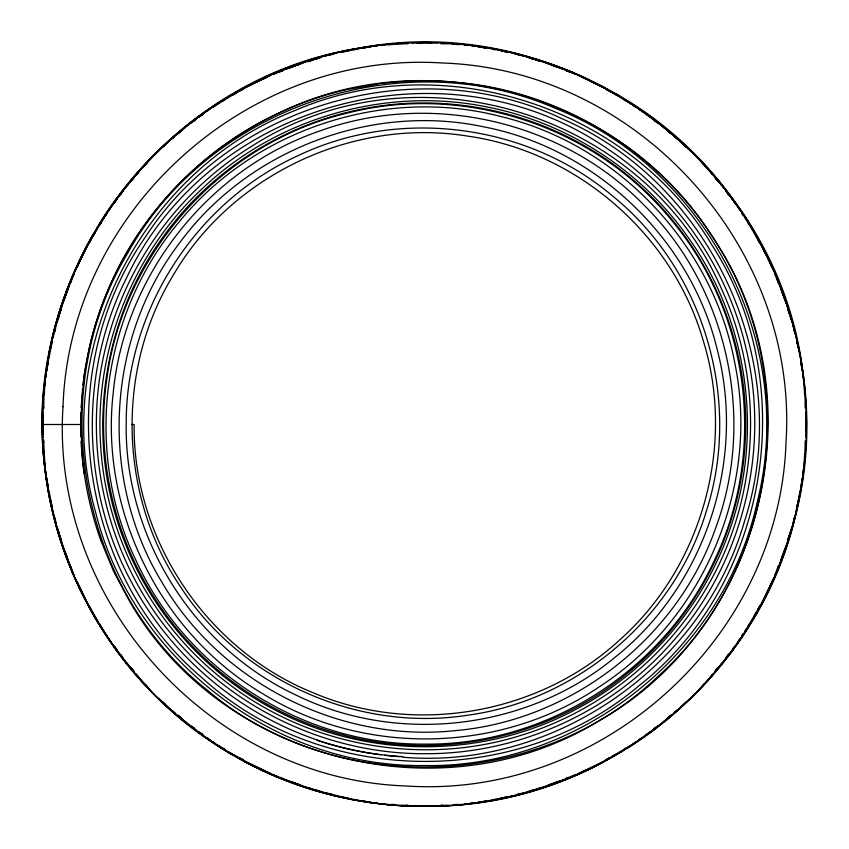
<?xml version="1.0" encoding="UTF-8"?>
<svg xmlns="http://www.w3.org/2000/svg" width="849" height="849" viewBox="0 0 849 849"><rect width="100%" height="100%" fill="white"/><g stroke="black" fill="none" stroke-linecap="round" stroke-linejoin="round"><path stroke-width="1.27" d="M45.326 471.269C17.574 275.097 162.148 79.021 358.161 48.255C564.564 8.023 775.275 160.047 802.411 368.445M80.888 436.556L80.888 412.444M42.683 437.829L42.683 411.171M615.525 93.634C760.651 174.448 837.878 356.4 795.205 516.924C757.669 677.725 605.539 802.209 440.281 806.03M603.862 761.829C482.699 827.722 326.207 819.869 212.25 742.164C91.193 663.08 23.719 511.321 46.589 368.424M42.885 414.492L42.885 434.476M43.044 408.252L43.745 397.024M42.885 422.006L42.885 426.994M43.225 408.263L43.745 399.539M43.416 408.273L43.745 402.044M43.564 408.284L43.617 405.79L43.554 409.303M82.576 460.604L80.655 424.489L82.544 389.022M805.34 443.21L805.393 440.716M805.51 440.727L805.255 445.704M805.68 440.727L805.255 448.198M805.871 440.737L805.255 450.713M806.115 430.751L806.115 418.26M806.094 443.252L806.433 424.5M42.885 437.649L42.885 411.341M42.97 408.709C44.594 363.998 54.495 319.638 71.592 278.313M806.03 440.291C803.823 501.674 786.047 562.335 755.366 615.525M806.115 437.659L806.072 405.769M42.683 411.181C44.838 348.96 62.497 287.387 93.634 233.475M43.936 394.541L45.4 379.62M44.116 394.552L44.572 388.322M44.297 394.573L44.572 390.837M81.069 407.637L84.38 374.038L89.378 347.644M804.428 456.911L804.619 454.427M804.428 459.405L804.788 454.427M804.428 461.93L804.979 454.448M805.977 443.242L802.411 480.566L795.099 517.328M43.479 396.398L44.955 380.84L49.794 349.958M45.708 377.147C63.42 214.192 197.891 73.439 359.859 48.308M44.976 384.597L45.432 380.883M45.888 377.168L46.196 374.685M46.653 370.971L48.032 362.332M45.156 384.629L45.464 382.146M46.844 370.992L47.151 368.519M801.944 480.481L802.252 477.998M802.708 474.283L803.016 471.811M803.632 466.854L803.939 464.371M802.443 478.04L801.063 486.679M802.74 475.567L804.12 464.403M82.905 385.202C87.076 349.82 96.616 315.064 111.304 282.6M48.457 359.88L52.076 341.51M47.576 366.057L48 363.595M49.284 356.219L49.709 353.757M799.387 495.243L799.811 492.781M801.095 485.405L801.52 482.943M800.639 489.141L794.823 517.274L790.154 534.127M52.627 339.069L58.931 314.915M50.346 350.075L52.267 341.542M796.659 507.437L797.2 504.996M796.829 507.458L798.739 498.936M89.644 346.413C112.864 244.141 185.846 154.911 281.475 111.866M54.453 331.8L55.45 328.192M57.116 322.174L59.122 314.958M54.591 331.853L55.588 328.245M58.974 316.231L57.923 319.829L58.952 316.221M790.037 532.79L791.141 529.203M793.475 520.777L794.473 517.168M789.973 534.053L791.979 526.836M792.637 524.427L794.643 517.211M790.101 535.401L794.982 517.296M59.632 313.833L61.542 307.89L59.589 313.812M59.271 313.706L64.757 297.108M59.451 313.748L64.938 297.161M63.887 300.779L65.065 297.224M783.988 551.808L785.951 545.875M787.522 541.142L789.474 535.21M784.158 551.85L789.644 535.263M789.814 535.326C778.851 571.175 762.667 605.379 741.92 636.591M784.211 553.219L789.984 535.358M63.877 300.779L67.655 290.199L65.458 296.036M781.345 558.801L785.123 548.231M65.15 295.919L74.425 272.731M65.331 295.972L69.374 285.497M70.265 283.163L71.613 279.671M70.393 283.237L71.74 279.735M782.152 556.456L783.5 552.964M777.313 569.297L778.66 565.805M780.454 561.147L783.606 552.986M777.472 569.35L783.765 553.039M784.105 553.166L777.472 570.698L761.436 604.605M71.539 278.292L87.564 244.395L96.86 228.126M75.434 270.438L87.914 244.576L107.165 212.462M72.069 278.504L74.086 273.94M77.121 267.095L78.639 263.678M77.248 267.17L78.766 263.742M770.287 585.301L771.805 581.873M774.84 575.028L776.856 570.464M773.481 578.509L761.012 604.371L745.093 631.221M774.49 576.227L777.026 570.517M111.845 281.465C154.932 185.867 244.162 112.864 346.445 89.686M79.19 261.174L87.617 244.427M79.657 261.396L88.073 244.671M88.848 243.674L90.663 240.405L88.816 243.652M758.337 608.595L760.152 605.326L758.306 608.584M88.689 243.589L95.459 231.639M93.114 236.054L94.961 232.796M754.092 616.236L755.939 612.978M757.786 609.72L760.237 605.379M752.193 620.916L761.32 604.552M99.429 225.303L100.713 223.16M748.287 625.84L749.571 623.697M96.807 228.084C127.881 176.231 171.413 131.966 222.756 100.055M99.301 225.218L101.307 222.056M102.644 219.944L103.981 217.843M105.318 215.731L107.314 212.568M100.097 224.232L101.434 222.13M741.623 636.389L742.949 634.277M744.955 631.115L746.292 629.003M747.629 626.902L749.625 623.739M741.75 636.485L743.756 633.322M742.164 636.761L752.087 620.852M100.055 222.756C128.783 176.825 167.264 137.018 212.292 106.889M748.5 626.955C717.861 675.974 675.974 717.861 626.955 748.5M107.876 211.443L116.515 199.197M109.479 209.501L110.911 207.464M113.787 203.378L116.663 199.303M734.343 646.535L732.273 649.644M738.025 641.483L739.458 639.446M732.411 649.761L735.287 645.675M736.72 643.638L740.317 638.533M741.198 637.61L731.127 651.915L715.516 671.41M731.36 652.085L742.058 636.676M122.012 192.383L120.526 194.389L122.872 191.481M726.988 656.617L728.474 654.611M117.947 197.148L122.564 191.248M124.103 189.274L133.558 177.653M118.871 196.268L122.712 191.354M127.318 185.443L128.857 183.48M726.15 657.54L728.453 654.59M720.09 665.467L721.618 663.494M726.235 657.593L729.302 653.656M722.52 662.623L715.367 671.283M726.362 657.699L730.968 651.799M731.265 652L707.578 681.068M135.193 175.764L138.451 171.976M140.085 170.087L146.888 162.775M129.621 182.493L133.696 177.77M136.148 174.936L138.589 172.103M137.071 174.087L138.695 172.188M710.348 676.844L711.982 674.955M715.24 671.177L719.315 666.454M710.475 676.961L712.927 674.127M713.882 673.299L697.878 690.821M145.296 164.706L147.026 162.891M702.049 686.162L704.628 683.456M707.482 680.983L694.652 694.641L666.858 719.835M162.775 146.877L170.097 140.085M162.902 147.015L164.717 145.296M683.445 704.638L686.162 702.049M691.712 697.029L673.289 713.882M171.986 138.451L175.764 135.193M177.664 133.558L189.285 124.103M172.114 138.589L174.003 136.954M177.781 133.696L182.514 129.621M172.198 138.695L174.087 137.06M181.697 130.608L177.876 133.802L181.675 130.576M667.325 718.434L671.103 715.166L667.325 718.424M666.444 719.315L671.166 715.24M674.955 711.982L676.844 710.348M671.272 715.367L662.613 722.52M674.117 712.927L676.95 710.475M652.074 731.371L671.4 715.516M191.248 122.564L197.159 117.958M183.49 128.846L185.464 127.318M191.365 122.712L196.289 118.871M191.45 122.818L195.387 119.751M654.579 728.453L657.529 726.15M653.656 729.302L657.593 726.224M663.494 721.618L665.457 720.079M651.788 730.968L657.688 726.362M666.667 719.602L637.599 741.188M192.394 122.012L194.4 120.526M199.409 116.801L202.412 114.573L199.388 116.78M646.588 734.427L649.644 732.273M654.6 728.474L656.606 726.988M199.207 116.515L211.454 107.887M199.313 116.663L203.399 113.787M207.474 110.911L209.523 109.479M639.435 739.458L641.483 738.025M638.512 740.317L641.579 738.152M645.664 735.276L649.74 732.411M652 731.254L620.906 752.203M212.675 107.473L214.808 106.178M636.326 741.527L634.267 742.949M212.25 106.836L228.126 96.86M212.483 107.165L244.597 87.914L270.46 75.455M212.579 107.324L215.742 105.318M217.853 103.981L219.965 102.644M222.067 101.318L225.229 99.312M601.262 719.432C761.84 627.369 817.64 404.623 719.432 247.738M623.718 749.625L626.88 747.619M631.2 745.093L605.443 760.386M633.312 743.756L636.474 741.75M636.58 741.909C605.358 762.657 571.154 778.83 535.305 789.793M223.17 100.713L225.303 99.429M623.697 749.571L625.83 748.287M228.094 96.797L244.438 87.627M231.66 95.459L243.599 88.699M232.806 94.971L236.064 93.125M601.262 719.432C444.377 817.64 221.631 761.84 129.568 601.262M608.574 758.306L605.316 760.152L608.595 758.337M605.358 760.237L609.699 757.775M612.957 755.928L616.215 754.092M604.594 761.447L620.831 752.076M244.692 88.084L261.407 79.668M604.361 761.001L578.498 773.46M587.848 769.873L604.53 761.32M278.334 71.603L244.406 87.564C294.041 61.043 349.555 45.634 405.769 42.991M272.741 74.436L295.93 65.171M263.689 78.649L267.117 77.132M273.962 74.107L278.525 72.08M263.752 78.777L267.17 77.259M570.454 776.846L575.017 774.829M581.862 771.794L585.279 770.276M570.507 777.005L576.216 774.479M570.698 777.472L587.837 769.841M282.611 111.336C430.231 40.731 622.094 96.054 710.252 233.571C803.292 367.638 780.666 565.901 659.27 675.167C539.529 791.735 333.806 798.293 206.827 689.717C78.893 588.654 43.575 392.673 127.711 253.151C208.907 106.963 401.874 41.134 555.448 108.354C706.782 168.367 797.582 343.739 757.212 502.077C724.494 652.902 578.997 768.504 424.5 765.533C274.216 767.857 132.083 658.293 95.704 512.594C49.783 352.059 139.809 171.774 294.518 110.71C442.52 46.196 629.916 106.91 712.258 245.573C801.668 383.875 768.674 584.048 638.926 685.78C516.68 789.549 320.614 786.163 202.2 677.958C76.941 572.173 51.089 372.011 144.946 237.709C231.321 103.514 418.801 50.091 562.876 119.093C712.927 184.7 795.301 365.123 744.424 521.551C702.707 666.582 553.346 770.16 402.691 757.191M278.302 71.528L295.823 64.853M279.692 71.634L283.184 70.287M285.519 69.385L295.993 65.341M296.046 65.469L290.22 67.718L300.769 63.877L297.235 65.076M552.943 783.5L556.435 782.152M565.752 778.554L569.244 777.217L565.795 778.639M552.975 783.585L561.136 780.443M553.028 783.744L569.339 777.451M553.208 784.221L570.655 777.334M548.231 785.123L558.801 781.345M295.792 64.779L313.631 58.974M297.118 64.779L313.727 59.292M297.182 64.949L303.104 62.996M307.847 61.425L313.769 59.472M313.822 59.6L307.89 61.553L313.833 59.632M307.922 61.659L311.477 60.481M541.1 787.416L535.199 789.453M548.242 785.145L551.797 783.977M535.241 789.612L551.839 784.136M553.155 784.083L535.39 790.101L517.317 795.099M313.61 58.899L331.694 53.975M314.926 58.963L322.153 56.968M324.562 56.299L331.779 54.294M314.979 59.143L319.786 57.806M328.213 55.482L331.821 54.485M532.769 790.037L529.182 791.119M517.158 794.452L520.766 793.454M517.2 794.611L524.417 792.616M526.826 791.947L534.042 789.952M534.106 790.132L517.253 794.791L489.12 800.607M331.672 53.901L349.99 49.868M332.999 54.028L335.44 53.476M341.531 52.107L359.902 48.489M341.563 52.288L350.085 50.378M498.925 798.707L507.458 796.797M499.021 799.206L517.317 795.078M347.666 89.421L379.63 83.648M362.321 47.884L370.96 46.504M362.353 48.064L370.981 46.695M353.778 49.741L356.24 49.316M363.616 48.032L366.078 47.608M482.943 801.477L485.405 801.053M492.781 799.779L495.243 799.344M486.657 801.031L478.019 802.401M480.555 802.411L499 799.068M349.968 49.794L374.632 45.719L408.719 42.97M373.433 46.207L377.158 45.74M379.63 45.443L384.597 44.827M374.706 46.239L377.179 45.931M380.893 45.475L384.618 45.008M368.54 47.183L371.013 46.875M464.382 803.897L466.854 803.589M471.811 802.974L474.283 802.666M478.008 802.209L480.481 801.912M464.382 804.088L475.546 802.708M461.952 804.714L480.534 802.273M380.946 83.52C409.855 79.923 439.166 79.933 468.064 83.542M387.07 44.519L408.263 43.087M388.333 44.615L394.562 44.159M400.792 43.702L408.273 43.267M390.858 44.615L394.594 44.339M403.307 43.692L408.295 43.448M454.417 804.587L456.9 804.406M446.956 805.298L440.727 805.637M454.427 804.746L458.163 804.47M449.45 805.308L440.716 805.828M454.427 804.937L461.898 804.385M443.231 806.094L461.93 804.565M411.351 42.885C484.482 39.892 558.186 59.207 620.916 96.807M437.649 806.115L405.748 806.094M405.748 42.906L424.511 42.535M417.008 42.864L431.992 42.874M405.79 43.649L408.284 43.586M440.705 805.383L443.199 805.33L440.716 805.468M428.236 806.136L420.743 806.136M443.242 805.934L411.341 806.115M42.45 424.5L80.655 424.5M131.489 424.5L134.142 424.5C132.805 539.327 206.785 650.079 313.355 692.837C414.514 736.03 538.903 714.508 619.706 639.891C702.134 566.867 735.945 445.088 703.036 340.014C672.259 234.101 576.513 151.313 467.29 136.063C353.333 117.587 232.212 174.671 173.812 274.238C115.676 368.551 118.584 495.678 180.848 587.296C241.392 680.463 357.864 732.358 467.619 715.219C578.073 700.308 675.104 616.968 706.676 510.09C742.217 398.807 703.174 269.048 612.256 195.716C526.454 123.328 398.616 107.239 297.479 155.929C194.941 202.72 125.461 311.827 126.214 424.5C124.644 537.65 193.837 647.564 296.428 695.267C398.478 745.295 527.972 729.694 615.334 657.041C704.585 585.884 746.027 461.601 717.596 351.083C691.319 239.482 596.274 148.479 483.718 126.841C371.087 102.761 247.621 149.976 179.627 242.899C106.136 338.836 98.866 478.825 161.777 581.968C220.103 682.5 339.08 742.822 454.65 730.681C570.984 720.897 676.844 638.756 715.452 528.609C756.512 418.78 727.391 287.397 643.945 205.055C561.868 120.632 430.082 90.673 319.521 131.075C207.655 169.354 123.89 276.116 113.119 393.819C99.853 511.777 160.811 633.619 263.031 693.898C364.37 756.533 501.069 753.488 599.617 686.597C704.479 618.751 760.195 485.034 734.746 362.788C712.895 244.852 618.146 144.946 501.589 116.716C385.287 85.982 254.106 129.069 178.555 222.65C100.861 314.915 83.701 452.284 136.18 560.871C186.515 670.774 303.634 745.157 424.5 744.106C545.599 745.56 663.122 671.315 713.913 561.38C767.029 452.358 750.102 314.172 672.291 221.154C596.338 126.437 464.032 82.65 346.562 113.299C223.096 142.621 124.209 251.686 107.048 377.412C95.82 451.901 112.036 530.084 151.96 593.971C194.315 662.57 263.487 713.882 341.425 734.534C439.655 761.468 549.834 737.792 628.175 672.684C696.222 617.329 739.553 533.076 744.976 445.513C751.726 350.881 713.669 254.498 644.168 189.985C570.21 119.73 461.729 88.71 361.78 109.139C282.473 124.601 209.894 171.318 162.987 237.104C100.734 322.514 85.42 439.241 123.126 537.926C151.324 613.785 209.321 677.884 281.964 713.531C373.38 759.367 486.615 757.637 576.577 709.021C648.243 671.103 704.352 605.114 730.267 528.29C763.845 431.462 747.438 319.203 687.297 236.192C640.263 169.927 567.365 122.797 487.655 107.08C386.974 86.269 277.623 117.332 202.953 187.958C132.646 252.938 94.048 350.181 100.66 445.725C106.114 537.873 153.276 626.35 226.651 682.32C308.017 745.825 420.361 766.307 518.983 735.987C597.399 712.619 665.945 658.378 706.771 587.466C759.208 498.257 764.917 383.822 721.883 289.753C645.792 112.355 414.238 41.59 251.548 146.357C181.41 189.486 128.889 260.049 107.674 339.6C79.944 440.026 104.013 552.741 170.469 632.972C231.544 708.459 327.374 754.018 424.5 753.7C518.155 754.315 610.856 712.481 672.419 641.94C742.153 563.768 770.446 451.403 746.271 349.48C727.826 268.486 677.449 195.429 608.34 149.36C447.476 37.271 210.181 100.766 126.671 277.634C79.328 371.82 81.026 488.557 131.064 581.342C170.118 655.311 238.155 713.245 317.388 740.052M440.737 43.087L461.93 44.53M440.737 43.278L448.208 43.702M440.727 43.458L445.704 43.702M440.716 43.586L443.21 43.649M408.284 805.383L405.79 805.319L408.273 805.468M408.273 805.637L402.044 805.298M408.263 805.828L399.539 805.298M424.5 42.45L437.659 42.885M440.291 42.97C466.271 43.766 492.08 47.852 517.338 53.901M408.709 806.03C351.497 803.971 294.9 788.392 244.406 761.436L278.345 777.313M454.438 44.159L459.426 44.53M454.417 44.339L458.152 44.615M392.089 804.396L394.583 804.587M390.827 804.47L394.562 804.746M387.091 804.385L394.562 804.937M387.048 804.714L405.748 806.062M464.414 44.838L469.37 45.443M471.853 45.75L475.567 46.207M478.051 46.515L486.689 47.894M464.392 45.018L468.107 45.475M471.821 45.942L474.304 46.239M478.019 46.706L485.426 47.862M477.987 46.886L480.46 47.183M368.508 801.902L370.992 802.199M374.706 802.666L377.179 802.963M382.135 803.579L384.618 803.886M370.981 802.39L350.043 798.888L314.905 790.111M373.454 802.698L377.179 803.154M380.893 803.621L384.618 804.077M368.434 802.411L387.07 804.555M469.38 83.68C572.003 96.521 666.709 158.816 719.432 247.738M489.151 48.319C541.736 57.148 592.231 77.556 636.612 107.048M492.802 49.146L495.264 49.571M482.922 47.618L485.384 48.043M492.76 49.316L495.222 49.751M353.757 799.334L356.209 799.758M363.595 801.042L366.046 801.467M349.968 799.206L368.477 802.263M498.957 50.208L507.49 52.129M513.581 53.498L524.459 56.321M501.345 50.94L507.437 52.298M341.542 796.776L350.064 798.697M331.672 795.099L350.011 799.058M517.306 53.986L553.219 64.789M526.868 56.989L534.085 58.984M517.179 54.495L520.787 55.493M529.203 57.817L534.021 59.154M316.231 790.026L319.797 791.098M328.223 793.433L331.832 794.431M314.958 789.931L322.174 791.926M324.583 792.595L331.8 794.59M331.715 794.951L313.589 790.101L295.781 784.211M535.167 59.632L541.11 61.542L535.188 59.61M307.89 787.458L313.78 789.443M535.284 59.313L551.892 64.8M535.22 59.483L541.142 61.446M545.886 63.006L551.808 64.97M297.192 783.956L300.748 785.134L290.199 781.345M297.15 784.115L313.748 789.602M313.706 789.782C277.856 778.809 243.652 762.625 212.43 741.877M548.221 63.877L558.801 67.655M553.166 64.864L570.719 71.539L604.605 87.564M553.07 65.193L576.248 74.468M552.996 65.362L563.481 69.406M565.805 70.297L569.297 71.645M552.964 65.479L556.456 66.827M279.756 777.206L295.972 783.723M292.565 782.152L296.057 783.5M295.834 784.062L278.281 777.461L261.142 769.863M570.666 71.613L587.848 79.137M578.53 75.476L604.392 87.946L631.231 103.865M570.464 72.101L575.028 74.118M581.873 77.163L585.301 78.681M270.502 773.428L244.65 760.969M273.919 774.946L278.546 776.824M590.925 81.377L604.308 88.105M608.595 90.663L605.326 88.848L608.595 90.684M240.405 758.337L243.674 760.152L240.416 758.295M605.39 88.721L617.34 95.491M228.36 751.736L243.642 760.216M228.084 752.193L244.48 761.298M623.697 99.429L625.84 100.713M223.16 748.287L225.303 749.571M233.475 755.366C120.898 691.532 46.186 567.196 42.683 437.819M620.874 96.892L652.085 117.64L681.068 141.422M633.343 105.202L636.506 107.207M623.76 99.344L626.923 101.349M629.035 102.687L631.147 104.013M633.248 105.35L636.421 107.356M212.664 741.517L215.71 743.724M217.822 745.061L225.197 749.731M212.25 742.164L228.105 752.161M637.631 107.759L666.709 129.366L693.569 153.669M637.535 107.919L649.782 116.557M639.477 109.51L641.515 110.954M645.601 113.83L649.591 116.812M199.366 732.241L203.357 735.255M207.527 737.993L210.499 740.286M211.412 741.156L197.117 731.085L177.621 715.474M196.915 731.36L212.271 742.132M654.611 120.526L656.617 122.012M192.383 726.988L194.389 728.474M651.83 117.99L657.731 122.606M659.705 124.134L671.315 133.601M653.688 119.677L657.625 122.744M663.525 127.35L665.499 128.889M654.59 120.537L657.54 122.84M194.421 728.442L191.471 726.139L196.257 730.172M183.458 720.185L186.409 722.488M182.132 719.825L197.01 731.233M670.201 133.006L667.346 130.587L671.124 133.824M673.215 135.224L676.993 138.493M666.476 129.653L671.198 133.728M674.987 136.997L676.876 138.62M668.142 131.563L670.02 133.197M172.071 710.443L174.905 712.884M177.749 715.336L182.567 719.294M175.732 713.85L159.113 698.706M167.932 707.578L182.238 719.697M681.004 141.486L694.652 154.359M680.771 141.751L686.204 146.919M684.273 145.328L686.077 147.047M162.87 702.017L165.576 704.596M154.348 694.641L168.038 707.45M694.578 154.412L707.588 167.932M695.331 155.441L719.634 182.302L741.23 211.38M702.091 162.806L707.249 168.24M145.264 684.315L146.983 686.13M149.424 688.974L135.15 673.257M141.412 681.068L154.465 694.524M707.504 167.996L719.835 182.142L742.164 212.25M710.517 172.018L712.958 174.862M715.41 177.696L724.866 189.316M710.38 172.135L712.014 174.024M715.272 177.812L719.347 182.535M130.576 667.325L133.834 671.103L130.576 667.325M129.706 666.423L133.664 671.251M136.116 674.085L138.557 676.918M133.516 671.368L117.915 651.873L107.844 637.578M141.539 680.951L129.165 666.858L117.629 652.074M726.404 191.28L731.01 197.191M720.111 183.522L721.65 185.485M726.256 191.386L729.333 195.323M726.16 191.46L728.463 194.41M120.547 654.568L122.85 657.529M118.839 652.743L122.68 657.667M126.512 662.581L128.825 665.542M726.988 192.394L728.474 194.4M732.199 199.409L735.17 203.42M120.526 654.6L122.012 656.606M738.046 207.496L739.49 209.533M117.671 652.053L96.797 620.906M732.443 199.228L741.071 211.486M108.725 638.48L110.879 641.547M113.755 645.633L116.631 649.718M117.767 651.979C95.428 621.829 77.843 588.336 64.779 553.198M107.473 636.326L105.287 633.28M742.079 212.303L752.203 228.094M741.952 212.399C773.577 259.89 794.515 314.448 802.454 370.96M741.793 212.505L743.798 215.667M745.135 217.779L761.044 244.618L773.503 270.481M741.644 212.6L743.65 215.763M744.976 217.875L746.313 219.976M747.651 222.088L749.656 225.25M99.269 623.782L103.949 631.168M107.133 636.548L87.882 604.424L75.402 578.551M748.287 223.17L749.571 225.303M99.429 623.697L100.713 625.83M752.108 228.148L769.873 261.152M754.114 232.764L760.269 243.621M758.327 240.416L760.163 243.674L758.337 240.405M129.568 601.262L113.67 571.504L100.755 540.325M90.694 608.574L88.858 605.316L90.663 608.595M88.657 605.422L97.264 620.619M96.839 620.884L79.127 587.848M762.561 248.046L765.936 254.742M88.041 604.329L77.238 581.841M769.778 261.195L777.472 278.302L790.101 313.61M774.521 272.773L783.786 295.951M770.308 263.71L771.826 267.138M774.861 273.983L776.888 278.546M72.038 570.496L74.065 575.06M74.394 576.269L65.118 553.081L59.25 535.284M71.528 570.698L79.169 587.826M777.334 279.714L778.682 283.205M780.475 287.864L783.616 296.014M782.162 292.555L783.51 296.046M65.511 552.943L66.848 556.435M70.446 565.742L71.794 569.244M65.447 552.964L71.592 569.329M71.698 570.624C54.75 529.405 44.891 485.267 43.034 440.727M781.345 290.199L785.123 300.769M63.877 548.231L67.655 558.801M784.179 297.139L789.655 313.737M784.009 297.203L785.972 303.125M787.532 307.869L789.496 313.79M789.379 313.822L787.426 307.9L789.368 313.833M100.755 540.335C89.453 508.519 82.809 475.079 81.069 441.363M59.43 535.231L64.917 551.839M64.832 553.187C53.264 520.808 46.079 486.891 43.49 452.602M790.048 316.231L791.151 319.808M789.995 313.642L795.099 331.683M789.995 314.937L791.99 322.153M792.658 324.562L794.653 331.789M793.486 328.223L794.484 331.832M54.58 517.158L55.578 520.766M54.432 517.179L56.437 524.406M57.095 526.804L59.101 534.032M58.91 534.085L54.251 517.232L48.446 489.12M794.993 331.704C801.244 356.909 805.202 382.75 806.03 408.719M796.84 341.531L798.75 350.064M796.67 341.574L797.211 344.004M50.335 498.915L52.245 507.437M799.397 353.757L799.822 356.219M801.106 363.595L801.53 366.057M800.925 363.616L801.35 366.078M47.565 482.932L47.99 485.395M49.263 492.77L49.698 495.222M48.022 486.657L46.642 478.029M49.794 499.032L45.719 474.368L42.97 440.281M84.21 473.753L82.841 463.002M802.305 368.455L806.094 405.769M802.751 373.443L803.218 377.158M803.515 379.641L804.13 384.597M801.955 368.519L802.263 371.002M802.719 374.717L803.027 377.2M803.632 382.156L803.939 384.629M45.156 464.371L45.453 466.844M46.833 477.998L47.141 480.47M44.965 464.392L45.421 468.107M45.878 471.832L46.345 475.546M804.428 389.606L804.799 394.583M805.255 400.813L805.68 408.284M804.438 392.089L804.619 394.583M805.266 403.296L805.51 408.284M43.745 449.461L43.225 440.737M43.925 451.944L44.572 460.667M804.438 387.08L804.99 394.552M805.255 398.287L805.871 408.263M43.745 446.956L43.416 440.727M44.297 454.427L44.572 458.163M42.97 443.242L44.339 461.941M43.554 439.708L43.681 443.21L43.554 440.705M806.115 411.351L806.55 424.5M805.34 405.79L805.393 408.284M402.744 756.608A380.034 355.827 -72.9 0 1 317.303 740.328M400.155 756.735A375.131 353.524 -74.8 0 1 384.82 755.313M380.999 754.846A375.131 353.524 -74.8 0 1 317.324 740.264M62.996 406.745C50.102 601.729 211.433 779.722 406.735 786.004C601.718 798.898 779.722 637.578 786.004 442.276C798.909 247.282 637.578 69.278 442.265 62.996C247.282 50.102 69.268 211.433 62.996 406.745M789.368 535.167L787.458 541.11L789.368 535.199M778.565 565.763L777.217 569.255L778.597 565.763M107.483 212.685L106.104 214.744L107.473 212.675M742.864 634.224L741.527 636.336L742.875 634.224M116.833 199.43L114.626 202.444L116.812 199.409M133.813 177.855L130.587 181.654L133.813 177.865M718.413 667.346L715.187 671.145L718.424 667.335M243.663 88.816L240.405 90.663L243.684 88.848M283.226 70.414L279.746 71.783L283.237 70.403M319.829 57.923L316.231 58.952L319.829 57.934M532.779 58.942L529.171 57.944L532.779 58.952M569.265 71.772L565.774 70.425L569.244 71.783M636.336 107.452L634.235 106.114L636.326 107.473M202.465 734.332L199.409 732.178L202.412 734.417M181.654 718.413L177.855 715.187L181.675 718.413M718.434 181.665L715.176 177.887L718.424 181.675M116.801 649.591L114.573 646.588L116.812 649.581M742.875 214.776L741.527 212.675L742.886 214.776M778.586 283.226L777.217 279.746L778.565 283.237M61.595 541.089L59.632 535.167L61.542 541.11M58.952 532.769L57.923 529.171L58.91 532.79"/></g></svg>
